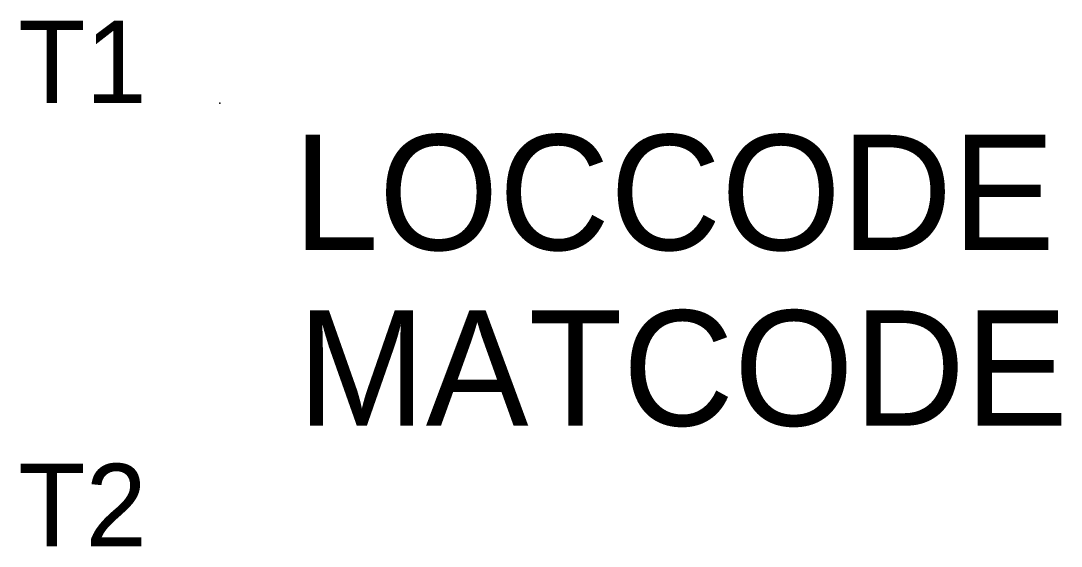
# Model space of a CAD drawing. Extents: x -5.4 to 23, y -7.1 to 7.2.
import ezdxf
from ezdxf.enums import TextEntityAlignment as Align

# ---------------------------------------------------------------- set-up
doc = ezdxf.new("R2010")
doc.units = 0
doc.layers.get('0').update_dxf_attribs({"linetype": 'CONTINUOUS'})
doc.layers.add('C', color=6, linetype='CONTINUOUS')
doc.layers.add('T2', color=1, linetype='CONTINUOUS')

msp = doc.modelspace()

# ---------------------------------------------------------------- linework, layer by layer
at = {"color": 0}
for points in [[(0, 5, 0, 0, 0), (0, 2, 0.75, 0, 0), (0, 1, 0, 0, 0)], [(0, -1, 0, 0.75, 0), (0, -2, 0, 0, 0), (0, -5, 0, 0, 0)]]:
    msp.add_lwpolyline(points, format="xyseb", dxfattribs=at)
at = {"layer": 'C', "color": 0}
msp.add_point((0, 5), dxfattribs=at)

# ---------------------------------------------------------------- texts
at = {"color": 0, "linetype": 'CONTINUOUS'}
for tag, p in [('LOCCODE', (2, 0.985)), ('MATCODE', (2.119, -3.815))]:
    msp.add_attdef(tag, p, '', height=3.15, dxfattribs=at)
at = {"layer": 'T2', "color": 0, "linetype": 'CONTINUOUS'}
for tag, p in [('T1', (-2, 4.999)), ('T2', (-2, -7.107))]:
    msp.add_attdef(tag, text='', height=2.25, dxfattribs=at).set_placement(p, align=Align.RIGHT)

doc.saveas('drawing.dxf')
